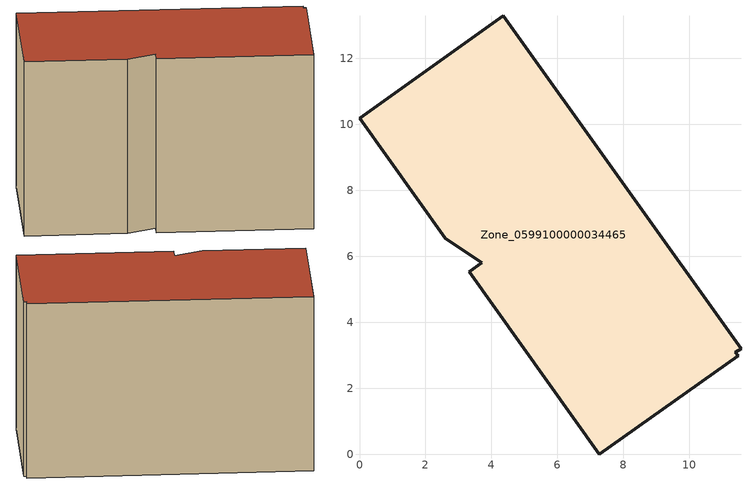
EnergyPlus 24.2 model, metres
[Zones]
Zone_0599100000034465
 floor ground (C_G): 11.56,3.21 11.39,3.1 11.47,2.99 7.27,0 3.32,5.54 3.71,5.82 2.6,6.54 0,10.19 4.36,13.3 z0
 wall outside (C_F): 11.56,3.21 4.36,13.3 0,10.19 2.6,6.54 3.71,5.82 3.32,5.54 7.27,0 11.47,2.99 11.39,3.1 11.56,3.21 z0:8.18
 roof outside (C_R): 11.39,3.1 11.56,3.21 4.36,13.3 0,10.19 2.6,6.54 3.71,5.82 3.32,5.54 7.27,0 11.47,2.99 z8.18
[BUILDING]
Pand.0599100000034465: North Axis=0; Terrain=City; Loads Convergence Tolerance Value=0.04; Temperature Convergence Tolerance Value=0.4; Solar Distribution=FullExterior; Maximum Number of Warmup Days=25; Minimum Number of Warmup Days=1
[Site:Location]
Rotterdam.The.Hague.AP_ZH_NLD Design_Conditions: Latitude=51.96; Longitude=4.45; Time Zone=1; Elevation=-4.5
[SITE:GROUNDTEMPERATURE:BUILDINGSURFACE]
18, 18, 18, 18, 18, 18, 18, 18, 18, 18, 18, 18
[MATERIAL] Thermal Absorptance=0.9; Solar Absorptance=0.7; Visible Absorptance=0.7
Name | Roughness | Thickness | Conductivity | Density | Specific Heat
G.TC.1975-1991 | MediumSmooth | 0.15 | 0.288461 | 540 | 1210
F.TC.1975-1991 | Rough | 0.3 | 0.230769 | 1920 | 840
R.TC.1975-1991 | MediumRough | 0.2 | 0.153846 | 1500 | 1000
[CONSTRUCTION]
C_G: G.TC.1975-1991
C_F: F.TC.1975-1991
C_R: R.TC.1975-1991
[ZONE]
Zone_0599100000034465: Type=1; Multiplier=1; Ceiling Height=Autocalculate; Volume=Autocalculate; Floor Area=autocalculate; Part of Total Floor Area=Yes
[ZONEINFILTRATION:DESIGNFLOWRATE]
Infil_Zone_0599100000034465: Zone or ZoneList or Space or SpaceList=Zone_0599100000034465; Schedule=AlwaysOn; Design Flow Rate Calculation Method=Flow/Area; Flow Rate per Floor Area=0.003; Constant Term Coefficient=1; Temperature Term Coefficient=0; Velocity Term Coefficient=0; Velocity Squared Term Coefficient=0
[HVACTEMPLATE:ZONE:IDEALLOADSAIRSYSTEM]
Zone_0599100000034465: Maximum Heating Supply Air Temperature=50; Minimum Cooling Supply Air Temperature=13; Maximum Heating Supply Air Humidity Ratio=0.0156; Minimum Cooling Supply Air Humidity Ratio=0.0077; Heating Limit=NoLimit; Cooling Limit=NoLimit; Dehumidification Control Type=ConstantSensibleHeatRatio; Cooling Sensible Heat Ratio=0.7; Dehumidification Setpoint=60; Humidification Control Type=None; Humidification Setpoint=30; Outdoor Air Method=None; Outdoor Air Flow Rate per Person=0.00944; Outdoor Air Flow Rate per Zone Floor Area=0; Outdoor Air Flow Rate per Zone=0; Demand Controlled Ventilation Type=None; Outdoor Air Economizer Type=NoEconomizer; Heat Recovery Type=None; Sensible Heat Recovery Effectiveness=0.7; Latent Heat Recovery Effectiveness=0.65
[ZONECONTROL:THERMOSTAT]
ThermostatControl_Zone_0599100000034465: Zone or ZoneList=Zone_0599100000034465; Control Type Schedule=DualSetpointControlType; Control 1=Thermostat_Zone_0599100000034465; Temperature Difference Between Cutout And Setpoint=0
[THERMOSTATSETPOINT:DUALSETPOINT]
Thermostat_Zone_0599100000034465: Heating Setpoint Temperature Schedule=HeatingSetpoint_Zone_0599100000034465; Cooling Setpoint Temperature Schedule=CoolingSetpoint_Zone_0599100000034465
[SCHEDULE:COMPACT]
HeatingSetpoint_Zone_0599100000034465: Through: 12/31, For: AllDays, Until: 24:00, 21
CoolingSetpoint_Zone_0599100000034465: Through: 12/31, For: AllDays, Until: 24:00, 24
DualSetpointControlType: Through: 12/31, For: AllDays, Until: 24:00, 4
AlwaysOn: Through: 12/31, For: AllDays, Until: 24:00, 1
